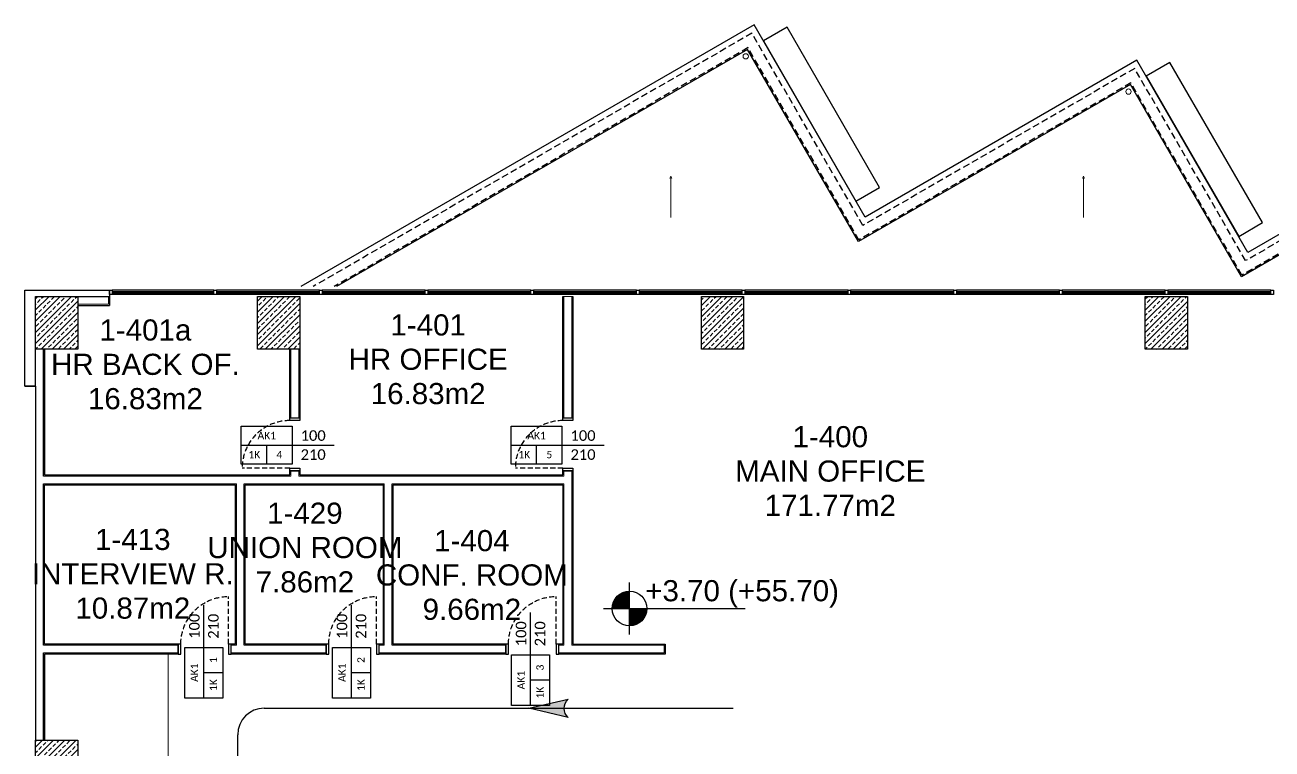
# Model space of a CAD drawing. Header units: metres. Extents: x -11418 to 773, y -8631 to 3561.
# Drawn here: x -9758 to -7398, y -1603 to -232 of the extents above; entities that cross this region are included whole.
import ezdxf
from ezdxf.enums import TextEntityAlignment as Align

# ---------------------------------------------------------------- set-up
doc = ezdxf.new("R2010")
doc.units = ezdxf.units.M
doc.header["$LTSCALE"] = 0.01
doc.header["$MEASUREMENT"] = 0
doc.linetypes.add('DASHED2', pattern=[9.525, 6.35, -3.175])
doc.linetypes.add('HIDDEN', pattern=[9.525, 6.35, -3.175])
doc.layers.get('0').update_dxf_attribs({"color": 30, "lineweight": 0})
for name, color, linetype in [('6', 242, 'Continuous'), ('AG-DOOR', 2, 'Continuous'), ('AG-DOOR-NOTATION-WOODDEN', 60, 'Continuous'), ('AG-DOOR-OPENING', 9, 'HIDDEN'), ('AG-ELEV-02', 152, 'Continuous'), ('AG-HIDDEN', 9, 'HIDDEN'), ('AG-PLASTER', 73, 'Continuous'), ('AI-120', 4, 'Continuous'), ('V-0_Hatch_Concrete', 252, 'Continuous'), ('V-0_Notation_Level_200', 2, 'Continuous'), ('V-2_Column', 160, 'Continuous')]:
    doc.layers.add(name, color=color, linetype=linetype)
for name, color, linetype, lineweight in [('AG-Gutter', 190, 'Continuous', 15), ('AG-Notation_Slope', 255, 'Continuous', 9), ('AG-Wall', 4, 'Continuous', 20), ('AI-040 @ 250', 2, 'Continuous', 20), ('Cephe Duvarı', 3, 'Continuous', 30), ('SP2-Flooring', 4, 'DASHED2', 9)]:
    doc.layers.add(name, color=color, linetype=linetype, lineweight=lineweight)
doc.styles.add('ALANLAR_B8$0$ALANLAR_B8$0$VIVA_100', font='arial.ttf', dxfattribs={"height": 25})
doc.styles.add('ARIAL', font='arial.ttf', dxfattribs={"width": 0.9})
doc.styles.add('CALIBRI LIGHT', font='calibril.ttf')

# ---------------------------------------------------------------- blocks, each defined once
blk = doc.blocks.new('*U13')
at = {"style": 'ARIAL'}
for tag, p in [('NO', (1.676, 0.8)), ('MAHAL', (1.676, -1.8)), ('ALAN', (1.676, -4.4))]:
    blk.add_attdef(tag, text='', height=1.6, dxfattribs=at).set_placement(p, align=Align.MIDDLE_CENTER)
blk = doc.blocks.new('150714_ARSA$0$KOLON 80X120')
at = {"layer": 'V-0_Hatch_Concrete'}
h = blk.add_hatch(dxfattribs=at)
h.set_pattern_fill('ANSI33', color=256, scale=60)
h.set_pattern_definition([(45, (-19036.79, -4512.143), (-10.606602, 10.606602), []), (45, (-19026.183, -4512.143), (-10.606602, 10.606602), [7.5, -3.75])])
h.paths.add_polyline_path([(0, 100), (80, 100), (80, 0), (0, 0)])
at = {"layer": 'V-2_Column'}
blk.add_lwpolyline([(0, 100), (80, 100), (80, 0), (0, 0), (0, 100)], dxfattribs=at)
blk = doc.blocks.new('*U26')
for p, q in [((0, -493), (0, 493)), ((-493, 0), (2191, 0))]:
    blk.add_line(p, q)
at = {"const_width": 328}
for points in [[(0, 164, 0.414214), (-164, 0, 0.414214)], [(0, -164, 0.414214), (164, 0, 0.414214)]]:
    blk.add_lwpolyline(points, format="xyb", dxfattribs=at)
blk.add_circle((0, 0), 328)
at = {"style": 'ALANLAR_B8$0$ALANLAR_B8$0$VIVA_100'}
for tag, p in [('%%P0.00', (1897, 137)), ('-0.07', (1834, -502))]:
    blk.add_attdef(tag, text='', height=400, dxfattribs=at).set_placement(p, align=Align.RIGHT)
blk = doc.blocks.new('ok')
at = {"layer": '6'}
h = blk.add_hatch(color=256, dxfattribs=at)
edge = h.paths.add_edge_path()
edge.add_ellipse((1571515.97, 116941.68), major_axis=(-7.14, 7.19), ratio=1, start_angle=359.45276, end_angle=450.68953)
edge.add_line((1571508.87, 116934.46), (1571477.92, 116941.82))
edge.add_line((1571477.92, 116941.82), (1571508.9, 116948.94))
for p, q in [((1571477.92, 116941.82), (1571508.9, 116948.94)), ((1571508.87, 116934.46), (1571477.92, 116941.82))]:
    blk.add_line(p, q, dxfattribs=at)
at = {"layer": '6', "extrusion": (0, 0, -1)}
blk.add_ellipse((1571515.97, 116941.68), major_axis=(-7.14, 7.19), ratio=1, start_param=4.700354, end_param=6.292737, dxfattribs=at)
blk = doc.blocks.new('A$C7CF9443E')
at = {"layer": '6'}
for p, q in [((-20.995, -1.649), (-12.121, -1.649)), ((-21.495, -2.949), (-21.495, -2.149))]:
    blk.add_line(p, q, dxfattribs=at)
blk.add_arc((-20.995, -2.149), 0.5, 90, 180, dxfattribs=at)
at = {"layer": '6', "extrusion": (0, 0, -1), "xscale": -0.02399999999994179, "yscale": 0.02399999999994179, "zscale": -0.02399999999994179}
blk.add_blockref('ok', (37731.456, -2808.253), dxfattribs=at)
blk = doc.blocks.new('*U45')
blk.add_lwpolyline([(1000, -450), (2200, -450), (2200, 450), (1000, 450)], close=True)
for points in [[(2200, 0), (0, 0)], [(1600, -450), (1600, 0)]]:
    blk.add_lwpolyline(points)
at = {"style": 'CALIBRI LIGHT'}
for tag, height, p in [('GENİŞLİK', 250, (500, 225)), ('BULUNDUĞU.KAT', 175, (1600, 225)), ('YÜKSEKLİK', 250, (500, -225)), ('KAPI.KODU', 175, (1300, -225)), ('KATTAKİ.SAYISI', 175, (1900, -225))]:
    blk.add_attdef(tag, text='', height=height, dxfattribs=at).set_placement(p, align=Align.MIDDLE_CENTER)
blk = doc.blocks.new('A$C29E1009A')
at = {"layer": 'AG-DOOR', "ltscale": 0.3}
for points in [[(-19, -5), (-19, 0), (0, 0), (0, -5)], [(-19, -100), (-19, -95), (0, -95), (0, -100)]]:
    blk.add_lwpolyline(points, close=True, dxfattribs=at)
at = {"layer": 'AG-DOOR-OPENING', "ltscale": 150}
blk.add_lwpolyline([(-19, -95), (-109, -95)], dxfattribs=at)
blk.add_arc((-19, -95), 90, 90, 180, dxfattribs=at)

msp = doc.modelspace()

# ---------------------------------------------------------------- linework, layer by layer
at = {"layer": 'AG-DOOR', "ltscale": 5}
for points in [[(-8186.1, -565.5), (-8141, -539.5), (-8316, -236.4), (-8361.1, -262.4)], [(-7461.6, -632.3), (-7416.6, -606.3), (-7591.6, -303.2), (-7636.6, -329.2)]]:
    msp.add_lwpolyline(points, close=True, dxfattribs=at)
at = {"layer": 'AG-ELEV-02', "ltscale": 5}
for points in [[(-6716.8, -734.4), (-6929.7, -365.6), (-7444.1, -662.6), (-7654.1, -298.8), (-8168.6, -595.8), (-8378.6, -232.1), (-9236.3, -727.3)], [(-6755.8, -734.4), (-6942.1, -411.7), (-7456.5, -708.7), (-7666.5, -345), (-8180.9, -642), (-8390.9, -278.3), (-9168.7, -727.3)]]:
    msp.add_lwpolyline(points, dxfattribs=at)
at = {"layer": 'AG-Gutter', "ltscale": 0.3}
for centre in [(-8394.5, -291.5), (-7670.1, -358.3)]:
    msp.add_circle(centre, 5, dxfattribs=at)
at = {"layer": 'AG-HIDDEN', "ltscale": 200}
for points in [[(-6730.1, -734.4), (-6933.9, -381.3), (-7448.4, -678.3), (-7658.4, -314.6), (-8172.8, -611.6), (-8382.8, -247.8), (-9213.3, -727.3)], [(-6753.2, -734.4), (-6941.3, -408.6), (-7455.7, -705.6), (-7665.7, -341.9), (-8180.1, -638.9), (-8390.1, -275.1), (-9173.3, -727.3)]]:
    msp.add_lwpolyline(points, dxfattribs=at)
at = {"layer": 'AG-Notation_Slope', "ltscale": 0.3}
for points in [[(-8536.1, -596.5), (-8536.1, -521.2), (-8538, -522), (-8536.1, -518.4), (-8534.1, -522), (-8536.1, -521.2)], [(-7755.1, -596.5), (-7755.1, -521.2), (-7757.1, -522), (-7755.1, -518.4), (-7753.2, -522), (-7755.1, -521.2)]]:
    msp.add_lwpolyline(points, dxfattribs=at)
at = {"layer": 'AG-PLASTER'}
for p, q in [((-9598.4, -745.9), (-9598.4, -762.9)), ((-9658.4, -762.9), (-9598.4, -762.9)), ((-9257.4, -975.9), (-9238.4, -975.9)), ((-8740.4, -975.9), (-8721.4, -975.9)), ((-9257.4, -1075.9), (-9238.4, -1075.9)), ((-8740.4, -1075.9), (-8721.4, -1075.9)), ((-9468.4, -1422.9), (-9468.4, -1403.9)), ((-9368.4, -1422.9), (-9368.4, -1403.9)), ((-9188.4, -1422.9), (-9188.4, -1403.9)), ((-9088.4, -1422.9), (-9088.4, -1403.9)), ((-8848.4, -1422.9), (-8848.4, -1403.9)), ((-8748.4, -1422.9), (-8748.4, -1403.9)), ((-9721.4, -1422.9), (-9721.4, -1585.9))]:
    msp.add_line(p, q, dxfattribs=at)
for points in [[(-8740.4, -975.9), (-8740.4, -745.9), (-8738.4, -745.9)], [(-8723.4, -745.9), (-8721.4, -745.9), (-8721.4, -975.9)], [(-9721.4, -845.9), (-9721.4, -1083.9), (-9257.4, -1083.9), (-9257.4, -1075.9)], [(-9257.4, -975.9), (-9257.4, -845.9)], [(-9238.4, -845.9), (-9238.4, -975.9)], [(-9238.4, -1075.9), (-9238.4, -1083.9), (-8740.4, -1083.9), (-8740.4, -1075.9)], [(-8721.4, -1075.9), (-8721.4, -1403.9), (-8546.6, -1403.9), (-8546.6, -1422.9), (-8748.4, -1422.9)], [(-9468.4, -1403.9), (-9721.4, -1403.9), (-9721.4, -1102.9), (-9360.4, -1102.9), (-9360.4, -1403.9), (-9368.4, -1403.9)], [(-9188.4, -1403.9), (-9341.4, -1403.9), (-9341.4, -1102.9), (-9080.4, -1102.9), (-9080.4, -1403.9), (-9088.4, -1403.9)], [(-8848.4, -1403.9), (-9061.4, -1403.9), (-9061.4, -1102.9), (-8740.4, -1102.9), (-8740.4, -1403.9), (-8748.4, -1403.9)], [(-9468.4, -1422.9), (-9721.4, -1422.9)], [(-9188.4, -1422.9), (-9368.4, -1422.9)], [(-8848.4, -1422.9), (-9088.4, -1422.9)]]:
    msp.add_lwpolyline(points, dxfattribs=at)
at = {"layer": 'AG-Wall'}
for p, q in [((-8738.4, -975.9), (-8738.4, -745.9)), ((-8723.4, -975.9), (-8723.4, -745.9)), ((-9255.4, -845.9), (-9255.4, -975.9)), ((-9240.4, -845.9), (-9240.4, -975.9)), ((-9255.4, -1075.9), (-9255.4, -1085.9)), ((-9240.4, -1075.9), (-9240.4, -1085.9)), ((-8738.4, -1085.9), (-8738.4, -1075.9)), ((-8723.4, -1405.9), (-8723.4, -1075.9)), ((-9723.4, -1085.9), (-9255.4, -1085.9)), ((-9723.4, -1100.9), (-9358.4, -1100.9)), ((-9343.4, -1100.9), (-9078.4, -1100.9)), ((-9240.4, -1085.9), (-8738.4, -1085.9)), ((-9063.4, -1100.9), (-8738.4, -1100.9)), ((-8738.4, -1405.9), (-8738.4, -1100.9)), ((-9723.4, -1405.9), (-9468.4, -1405.9)), ((-9368.4, -1405.9), (-9358.4, -1405.9)), ((-9343.4, -1405.9), (-9188.4, -1405.9)), ((-9088.4, -1405.9), (-9078.4, -1405.9)), ((-9063.4, -1405.9), (-8848.4, -1405.9)), ((-8748.4, -1405.9), (-8738.4, -1405.9)), ((-8723.4, -1405.9), (-8548.6, -1405.9)), ((-8548.6, -1420.9), (-8548.6, -1405.9)), ((-9723.4, -1420.9), (-9468.4, -1420.9)), ((-9368.4, -1420.9), (-9188.4, -1420.9)), ((-9088.4, -1420.9), (-8848.4, -1420.9)), ((-8748.4, -1420.9), (-8548.6, -1420.9))]:
    msp.add_line(p, q, dxfattribs=at)
at = {"layer": 'AG-Wall', "lineweight": -2, "ltscale": 1000, "transparency": 33554687}
for p, q in [((-9723.4, -1085.9), (-9723.4, -845.9)), ((-9723.4, -1405.9), (-9723.4, -1100.9)), ((-9358.4, -1405.9), (-9358.4, -1100.9)), ((-9343.4, -1405.9), (-9343.4, -1100.9)), ((-9078.4, -1405.9), (-9078.4, -1100.9)), ((-9063.4, -1405.9), (-9063.4, -1100.9)), ((-9723.4, -1585.9), (-9723.4, -1420.9))]:
    msp.add_line(p, q, dxfattribs=at)
at = {"layer": 'AG-Wall', "lineweight": -2, "ltscale": 0.3, "transparency": 33554687}
msp.add_line((-9738.4, -915.9), (-9738.4, -1585.9), dxfattribs=at)
at = {"layer": 'AG-Wall'}
for points in [[(-9658.4, -745.9), (-9600.4, -745.9), (-9600.4, -760.9), (-9658.4, -760.9), (-9658.4, -745.9)], [(-8738.4, -745.9), (-8723.4, -745.9)]]:
    msp.add_lwpolyline(points, dxfattribs=at)
at = {"layer": 'AI-120', "linetype": 'Continuous', "lineweight": -3}
for p, q in [((-9400.9, -734.4), (-9593.4, -734.4)), ((-9400.9, -742.4), (-9593.4, -742.4)), ((-9200.9, -734.4), (-9395.9, -734.4)), ((-9200.9, -742.4), (-9395.9, -742.4)), ((-9000.9, -734.4), (-9195.9, -734.4)), ((-9000.9, -742.4), (-9195.9, -742.4)), ((-8800.9, -734.4), (-8995.9, -734.4)), ((-8800.9, -742.4), (-8995.9, -742.4)), ((-8600.9, -734.4), (-8795.9, -734.4)), ((-8600.9, -742.4), (-8795.9, -742.4)), ((-8400.9, -734.4), (-8595.9, -734.4)), ((-8400.9, -742.4), (-8595.9, -742.4)), ((-8200.9, -734.4), (-8395.9, -734.4)), ((-8200.9, -742.4), (-8395.9, -742.4)), ((-8000.9, -734.4), (-8195.9, -734.4)), ((-8000.9, -742.4), (-8195.9, -742.4)), ((-7800.9, -734.4), (-7995.9, -734.4)), ((-7800.9, -742.4), (-7995.9, -742.4)), ((-7600.9, -734.4), (-7795.9, -734.4)), ((-7600.9, -742.4), (-7795.9, -742.4)), ((-7400.9, -734.4), (-7595.9, -734.4)), ((-7400.9, -742.4), (-7595.9, -742.4))]:
    msp.add_line(p, q, dxfattribs=at)
for points in [[(-9593.4, -734.4), (-9593.4, -742.4), (-9598.4, -742.4), (-9598.4, -734.4)], [(-9395.9, -734.4), (-9395.9, -742.4), (-9400.9, -742.4), (-9400.9, -734.4)], [(-9195.9, -734.4), (-9195.9, -742.4), (-9200.9, -742.4), (-9200.9, -734.4)], [(-8995.9, -734.4), (-8995.9, -742.4), (-9000.9, -742.4), (-9000.9, -734.4)], [(-8795.9, -734.4), (-8795.9, -742.4), (-8800.9, -742.4), (-8800.9, -734.4)], [(-8595.9, -734.4), (-8595.9, -742.4), (-8600.9, -742.4), (-8600.9, -734.4)], [(-8395.9, -734.4), (-8395.9, -742.4), (-8400.9, -742.4), (-8400.9, -734.4)], [(-8195.9, -734.4), (-8195.9, -742.4), (-8200.9, -742.4), (-8200.9, -734.4)], [(-7995.9, -734.4), (-7995.9, -742.4), (-8000.9, -742.4), (-8000.9, -734.4)], [(-7795.9, -734.4), (-7795.9, -742.4), (-7800.9, -742.4), (-7800.9, -734.4)], [(-7595.9, -734.4), (-7595.9, -742.4), (-7600.9, -742.4), (-7600.9, -734.4)], [(-7395.9, -734.4), (-7395.9, -742.4), (-7400.9, -742.4), (-7400.9, -734.4)]]:
    msp.add_lwpolyline(points, close=True, dxfattribs=at)
for points in [[(-9400.9, -737.4), (-9593.4, -737.4)], [(-9593.4, -737.8), (-9400.9, -737.8)], [(-9593.4, -739), (-9400.9, -739)], [(-9400.9, -739.4), (-9593.4, -739.4)], [(-9200.9, -737.4), (-9395.9, -737.4)], [(-9395.9, -737.8), (-9200.9, -737.8)], [(-9395.9, -739), (-9200.9, -739)], [(-9200.9, -739.4), (-9395.9, -739.4)], [(-9000.9, -737.4), (-9195.9, -737.4)], [(-9195.9, -737.8), (-9000.9, -737.8)], [(-9195.9, -739), (-9000.9, -739)], [(-9000.9, -739.4), (-9195.9, -739.4)], [(-8800.9, -737.4), (-8995.9, -737.4)], [(-8995.9, -737.8), (-8800.9, -737.8)], [(-8995.9, -739), (-8800.9, -739)], [(-8800.9, -739.4), (-8995.9, -739.4)], [(-8600.9, -737.4), (-8795.9, -737.4)], [(-8795.9, -737.8), (-8600.9, -737.8)], [(-8795.9, -739), (-8600.9, -739)], [(-8600.9, -739.4), (-8795.9, -739.4)], [(-8400.9, -737.4), (-8595.9, -737.4)], [(-8595.9, -737.8), (-8400.9, -737.8)], [(-8595.9, -739), (-8400.9, -739)], [(-8400.9, -739.4), (-8595.9, -739.4)], [(-8200.9, -737.4), (-8395.9, -737.4)], [(-8395.9, -737.8), (-8200.9, -737.8)], [(-8395.9, -739), (-8200.9, -739)], [(-8200.9, -739.4), (-8395.9, -739.4)], [(-8000.9, -737.4), (-8195.9, -737.4)], [(-8195.9, -737.8), (-8000.9, -737.8)], [(-8195.9, -739), (-8000.9, -739)], [(-8000.9, -739.4), (-8195.9, -739.4)], [(-7800.9, -737.4), (-7995.9, -737.4)], [(-7995.9, -737.8), (-7800.9, -737.8)], [(-7995.9, -739), (-7800.9, -739)], [(-7800.9, -739.4), (-7995.9, -739.4)], [(-7600.9, -737.4), (-7795.9, -737.4)], [(-7795.9, -737.8), (-7600.9, -737.8)], [(-7795.9, -739), (-7600.9, -739)], [(-7600.9, -739.4), (-7795.9, -739.4)], [(-7400.9, -737.4), (-7595.9, -737.4)], [(-7595.9, -737.8), (-7400.9, -737.8)], [(-7595.9, -739), (-7400.9, -739)], [(-7400.9, -739.4), (-7595.9, -739.4)]]:
    msp.add_lwpolyline(points, dxfattribs=at)
at = {"layer": 'Cephe Duvarı', "lineweight": -2, "ltscale": 1000, "transparency": 33554687}
msp.add_line((-9738.4, -915.9), (-9758.4, -915.9), dxfattribs=at)
at = {"layer": 'Cephe Duvarı', "ltscale": 1000, "transparency": 33554687}
msp.add_line((-9758.4, -915.9), (-9738.4, -915.9), dxfattribs=at)
at = {"layer": 'Cephe Duvarı', "lineweight": -2, "ltscale": 1000, "transparency": 33554687}
for points in [[(-9758.4, -734.4), (-9598.4, -734.4)], [(-9758.4, -915.9), (-9758.4, -734.4)], [(-9738.4, -745.9), (-9598.4, -745.9)], [(-9738.4, -915.9), (-9738.4, -745.9)]]:
    msp.add_lwpolyline(points, dxfattribs=at)
at = {"layer": 'Cephe Duvarı'}
msp.add_lwpolyline([(-9598.4, -734.4), (-9598.4, -745.9)], dxfattribs=at)
at = {"layer": 'SP2-Flooring', "color": 30, "linetype": 'Continuous', "lineweight": 20}
msp.add_lwpolyline([(-9487.4, -1422.9), (-9487.4, -1956.9), (-9597.4, -1956.9)], dxfattribs=at)

# ---------------------------------------------------------------- block references
at = {"layer": '6', "lineweight": -2, "transparency": 33554610, "xscale": 100, "yscale": 100, "zscale": 100}
msp.add_blockref('A$C7CF9443E', (-7206.3, -1360.6), dxfattribs=at)
at = {"layer": 'AG-DOOR'}
for p in [(-9238.4, -975.9), (-8721.4, -975.9)]:
    msp.add_blockref('A$C29E1009A', p, dxfattribs=at)
at = {"layer": 'AG-DOOR', "xscale": -1, "rotation": 90}
for p in [(-9468.4, -1422.9), (-9188.4, -1422.9), (-8848.4, -1422.9)]:
    msp.add_blockref('A$C29E1009A', p, dxfattribs=at)
at = {"layer": 'AG-DOOR-NOTATION-WOODDEN', "ltscale": 0.3}
ref = msp.add_blockref('*U45', (-9173, -1027.3), dxfattribs=dict(at, xscale=-0.08000000000000002, yscale=0.08000000000000002, zscale=0.08000000000000002))
ref.add_attrib('BULUNDUGU.KAT', '1K', dxfattribs={"layer": '0', "ltscale": 4, "height": 14, "style": 'CALIBRI LIGHT'}).set_placement((-9324.3, -1045.3), align=Align.MIDDLE_CENTER)
ref.add_attrib('KATTAKI.SAYISI', '4', dxfattribs={"layer": '0', "ltscale": 4, "height": 14, "style": 'CALIBRI LIGHT'}).set_placement((-9276.9, -1045.3), align=Align.MIDDLE_CENTER)
ref.add_attrib('KAPIKODU', 'AK1', dxfattribs={"layer": '0', "ltscale": 4, "height": 14, "style": 'CALIBRI LIGHT'}).set_placement((-9300.8, -1009.3), align=Align.MIDDLE_CENTER)
ref.add_attrib('YÜKSEKLİK', '210', dxfattribs={"layer": '0', "height": 20, "style": 'CALIBRI LIGHT'}).set_placement((-9213, -1045.3), align=Align.MIDDLE_CENTER)
ref.add_attrib('GENİŞLİK', '100', dxfattribs={"layer": '0', "height": 20, "style": 'CALIBRI LIGHT'}).set_placement((-9213, -1009.3), align=Align.MIDDLE_CENTER)
ref = msp.add_blockref('*U45', (-8662.3, -1027.3), dxfattribs=dict(at, xscale=-0.08000000000000002, yscale=0.08000000000000002, zscale=0.08000000000000002))
ref.add_attrib('BULUNDUGU.KAT', '1K', dxfattribs={"layer": '0', "ltscale": 4, "height": 14, "style": 'CALIBRI LIGHT'}).set_placement((-8813.6, -1045.3), align=Align.MIDDLE_CENTER)
ref.add_attrib('KATTAKI.SAYISI', '5', dxfattribs={"layer": '0', "ltscale": 4, "height": 14, "style": 'CALIBRI LIGHT'}).set_placement((-8766.2, -1045.3), align=Align.MIDDLE_CENTER)
ref.add_attrib('KAPIKODU', 'AK1', dxfattribs={"layer": '0', "ltscale": 4, "height": 14, "style": 'CALIBRI LIGHT'}).set_placement((-8790.1, -1009.3), align=Align.MIDDLE_CENTER)
ref.add_attrib('YÜKSEKLİK', '210', dxfattribs={"layer": '0', "height": 20, "style": 'CALIBRI LIGHT'}).set_placement((-8702.3, -1045.3), align=Align.MIDDLE_CENTER)
ref.add_attrib('GENİŞLİK', '100', dxfattribs={"layer": '0', "height": 20, "style": 'CALIBRI LIGHT'}).set_placement((-8702.3, -1009.3), align=Align.MIDDLE_CENTER)
ref = msp.add_blockref('*U45', (-9419.9, -1330.3), dxfattribs=dict(at, xscale=-0.08000000000000002, yscale=0.08000000000000002, zscale=0.08000000000000002, rotation=90))
ref.add_attrib('BULUNDUGU.KAT', '1K', dxfattribs={"layer": '0', "ltscale": 4, "height": 14, "rotation": 90, "style": 'CALIBRI LIGHT'}).set_placement((-9401.9, -1481.7), align=Align.MIDDLE_CENTER)
ref.add_attrib('KATTAKI.SAYISI', '1', dxfattribs={"layer": '0', "ltscale": 4, "height": 14, "rotation": 90, "style": 'CALIBRI LIGHT'}).set_placement((-9401.9, -1434.3), align=Align.MIDDLE_CENTER)
ref.add_attrib('KAPIKODU', 'AK1', dxfattribs={"layer": '0', "ltscale": 4, "height": 14, "rotation": 90, "style": 'CALIBRI LIGHT'}).set_placement((-9437.9, -1458.1), align=Align.MIDDLE_CENTER)
ref.add_attrib('YÜKSEKLİK', '210', dxfattribs={"layer": '0', "height": 20, "rotation": 90, "style": 'CALIBRI LIGHT'}).set_placement((-9401.9, -1370.3), align=Align.MIDDLE_CENTER)
ref.add_attrib('GENİŞLİK', '100', dxfattribs={"layer": '0', "height": 20, "rotation": 90, "style": 'CALIBRI LIGHT'}).set_placement((-9437.9, -1370.3), align=Align.MIDDLE_CENTER)
ref = msp.add_blockref('*U45', (-9140.6, -1330.3), dxfattribs=dict(at, xscale=-0.08000000000000002, yscale=0.08000000000000002, zscale=0.08000000000000002, rotation=90))
ref.add_attrib('BULUNDUGU.KAT', '1K', dxfattribs={"layer": '0', "ltscale": 4, "height": 14, "rotation": 90, "style": 'CALIBRI LIGHT'}).set_placement((-9122.6, -1481.7), align=Align.MIDDLE_CENTER)
ref.add_attrib('KATTAKI.SAYISI', '2', dxfattribs={"layer": '0', "ltscale": 4, "height": 14, "rotation": 90, "style": 'CALIBRI LIGHT'}).set_placement((-9122.6, -1434.3), align=Align.MIDDLE_CENTER)
ref.add_attrib('KAPIKODU', 'AK1', dxfattribs={"layer": '0', "ltscale": 4, "height": 14, "rotation": 90, "style": 'CALIBRI LIGHT'}).set_placement((-9158.6, -1458.1), align=Align.MIDDLE_CENTER)
ref.add_attrib('YÜKSEKLİK', '210', dxfattribs={"layer": '0', "height": 20, "rotation": 90, "style": 'CALIBRI LIGHT'}).set_placement((-9122.6, -1370.3), align=Align.MIDDLE_CENTER)
ref.add_attrib('GENİŞLİK', '100', dxfattribs={"layer": '0', "height": 20, "rotation": 90, "style": 'CALIBRI LIGHT'}).set_placement((-9158.6, -1370.3), align=Align.MIDDLE_CENTER)
ref = msp.add_blockref('*U45', (-8801.7, -1344.5), dxfattribs=dict(at, xscale=-0.08000000000000002, yscale=0.08000000000000002, zscale=0.08000000000000002, rotation=90))
ref.add_attrib('BULUNDUGU.KAT', '1K', dxfattribs={"layer": '0', "ltscale": 4, "height": 14, "rotation": 90, "style": 'CALIBRI LIGHT'}).set_placement((-8783.7, -1495.9), align=Align.MIDDLE_CENTER)
ref.add_attrib('KATTAKI.SAYISI', '3', dxfattribs={"layer": '0', "ltscale": 4, "height": 14, "rotation": 90, "style": 'CALIBRI LIGHT'}).set_placement((-8783.7, -1448.5), align=Align.MIDDLE_CENTER)
ref.add_attrib('KAPIKODU', 'AK1', dxfattribs={"layer": '0', "ltscale": 4, "height": 14, "rotation": 90, "style": 'CALIBRI LIGHT'}).set_placement((-8819.7, -1472.3), align=Align.MIDDLE_CENTER)
ref.add_attrib('YÜKSEKLİK', '210', dxfattribs={"layer": '0', "height": 20, "rotation": 90, "style": 'CALIBRI LIGHT'}).set_placement((-8783.7, -1384.5), align=Align.MIDDLE_CENTER)
ref.add_attrib('GENİŞLİK', '100', dxfattribs={"layer": '0', "height": 20, "rotation": 90, "style": 'CALIBRI LIGHT'}).set_placement((-8819.7, -1384.5), align=Align.MIDDLE_CENTER)
at = {"layer": 'AI-040 @ 250', "color": 2, "linetype": 'Continuous', "lineweight": -2, "transparency": 33554610, "xscale": 25, "yscale": 25, "zscale": 25}
for p, values in [((-9572.4, -829.5), {'ALAN': '16.83m2', 'MAHAL': 'HR BACK OF.', 'NO': '1-401a'}), ((-9037.3, -819.9), {'ALAN': '16.83m2', 'MAHAL': 'HR OFFICE', 'NO': '1-401'}), ((-8276.3, -1031.5), {'ALAN': '171.77m2', 'MAHAL': 'MAIN OFFICE', 'NO': '1-400'}), ((-9270.6, -1176.3), {'ALAN': '7.86m2', 'MAHAL': 'UNION ROOM', 'NO': '1-429'}), ((-9596.2, -1225.9), {'ALAN': '10.87m2', 'MAHAL': 'INTERVIEW R.', 'NO': '1-413'}), ((-8954.6, -1228.2), {'ALAN': '9.66m2', 'MAHAL': 'CONF. ROOM', 'NO': '1-404'})]:
    msp.add_blockref('*U13', p, dxfattribs=at).add_auto_attribs(values)
at = {"layer": 'V-0_Notation_Level_200'}
ref = msp.add_blockref('*U26', (-8614.3, -1336.7), dxfattribs=dict(at, xscale=0.1, yscale=0.1, zscale=0.1))
ref.add_attrib('%%P0.00', '   +3.70 (+55.70)', dxfattribs={"layer": '0', "height": 40, "style": 'ALANLAR_B8$0$ALANLAR_B8$0$VIVA_100'}).set_placement((-8424.6, -1323), align=Align.CENTER)
at = {"layer": 'V-2_Column', "lineweight": -2, "transparency": 33554610}
for p in [(-9738.4, -845.9), (-9318.4, -845.9), (-8478.4, -845.9), (-7638.4, -845.9), (-9738.4, -1685.9)]:
    msp.add_blockref('150714_ARSA$0$KOLON 80X120', p, dxfattribs=at)

doc.saveas('drawing.dxf')
